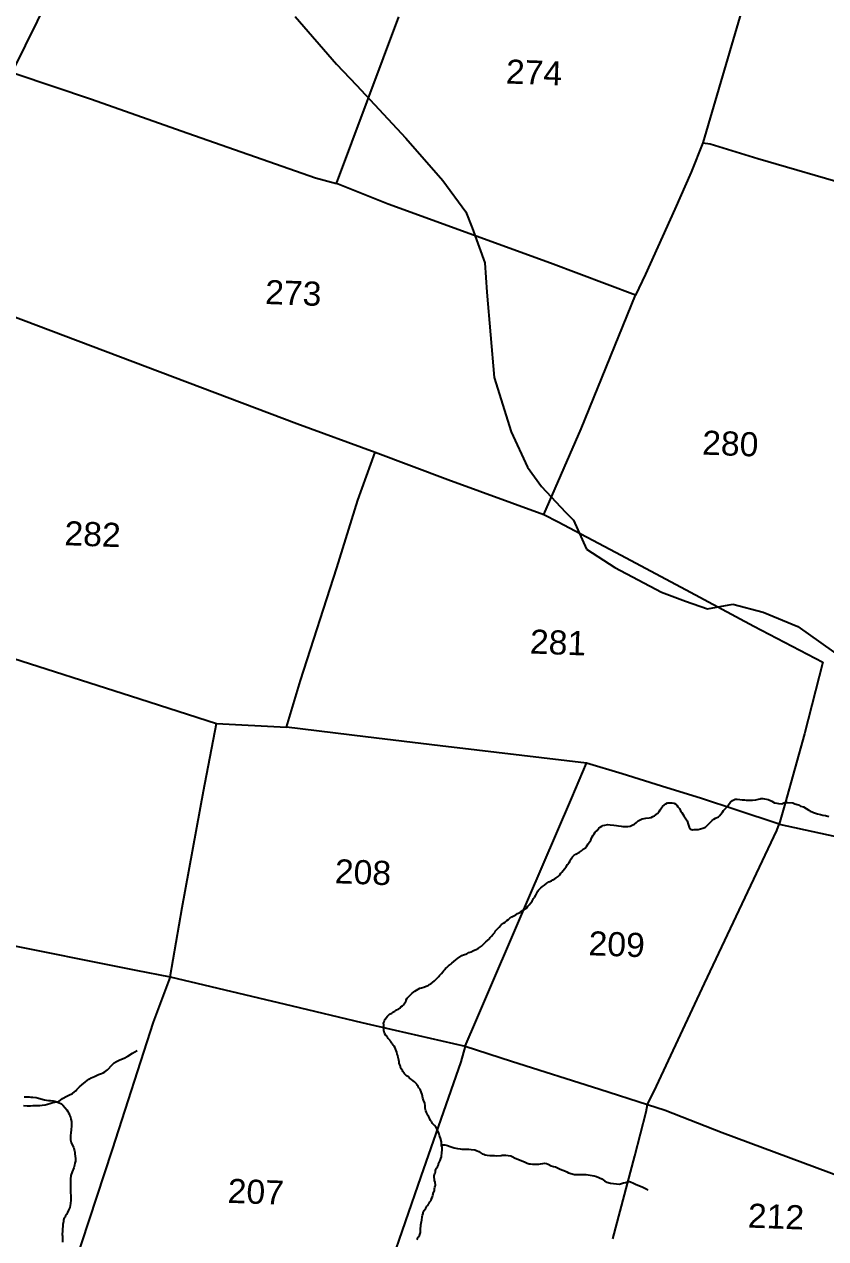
# Model space of a CAD drawing. Header units: inches. Extents: x 341797 to 347342, y 1572885 to 1580736.
# Drawn here: x 344606 to 345017, y 1578863 to 1579486 of the extents above; entities that cross this region are included whole.
import ezdxf

# ---------------------------------------------------------------- set-up
doc = ezdxf.new("R2010")
doc.units = ezdxf.units.IN
doc.header["$MEASUREMENT"] = 0
for name, color, linetype in [('CART TRACK', 51, 'Continuous'), ('PLAT NOS', 6, 'Continuous'), ('PLATS', 6, 'Continuous'), ('STREAMS', 131, 'Continuous')]:
    doc.layers.add(name, color=color, linetype=linetype)
doc.styles.get("Standard").update_dxf_attribs({"font": 'arial.ttf'})

msp = doc.modelspace()

# ---------------------------------------------------------------- linework, layer by layer
at = {"layer": 'CART TRACK'}
for p, q in [((344744.79, 1579489.69), (344765.97, 1579465.16)), ((344765.97, 1579465.16), (344776.27, 1579454.4)), ((344776.27, 1579454.4), (344801.47, 1579427.32)), ((344801.47, 1579427.32), (344820.54, 1579405.59)), ((344820.54, 1579405.59), (344832.22, 1579389.41)), ((344832.22, 1579389.41), (344835.57, 1579381.26)), ((344835.57, 1579381.26), (344842.08, 1579363.4)), ((344842.08, 1579363.4), (344843.01, 1579348.34)), ((344843.01, 1579348.34), (344846.73, 1579304.54)), ((344846.73, 1579304.54), (344855.45, 1579276.65)), ((344855.45, 1579276.65), (344863.96, 1579258.53)), ((344863.96, 1579258.53), (344871.14, 1579248.6)), ((344871.14, 1579248.6), (344883.41, 1579235.49)), ((344883.41, 1579235.49), (344887.44, 1579231.33)), ((344887.44, 1579231.33), (344894.11, 1579216.57)), ((344894.11, 1579216.57), (344908.62, 1579207.12)), ((344908.62, 1579207.12), (344932.61, 1579194.5)), ((344932.61, 1579194.5), (344944.87, 1579189.9)), ((344944.87, 1579189.9), (344956.19, 1579185.89)), ((344956.19, 1579185.89), (344969.24, 1579188.28)), ((344969.24, 1579188.28), (344984.64, 1579184.26)), ((344984.64, 1579184.26), (345002.52, 1579176.94)), ((345002.52, 1579176.94), (345026.12, 1579160.2))]:
    msp.add_line(p, q, dxfattribs=at)
at = {"layer": 'PLATS', "color": 0}
for p, q in [((344638.27, 1579539.48), (344600.03, 1579461.91)), ((344975.59, 1579499.49), (344953.78, 1579424.83)), ((344765.96, 1579404), (344797.94, 1579489.53)), ((344601.27, 1579460.33), (344640.3, 1579447.19)), ((344640.3, 1579447.19), (344686.26, 1579430.98)), ((344686.26, 1579430.98), (344755.26, 1579406.88)), ((344953.78, 1579424.83), (344947.81, 1579409.79)), ((344953.78, 1579424.83), (344957.48, 1579424.31)), ((344957.48, 1579424.31), (344981.97, 1579416.83)), ((344981.97, 1579416.83), (345075.98, 1579389.48)), ((344947.81, 1579409.79), (344939.34, 1579390.9)), ((344755.26, 1579406.88), (344765.96, 1579404)), ((344792.44, 1579393.42), (344765.96, 1579404)), ((344875.72, 1579363.12), (344792.44, 1579393.42)), ((344939.34, 1579390.9), (344924.46, 1579357.55)), ((344919.32, 1579346.72), (344875.72, 1579363.12)), ((344924.46, 1579357.55), (344919.32, 1579346.72)), ((344891.32, 1579278.18), (344919.32, 1579346.72)), ((344580.24, 1579343.45), (344745.55, 1579281)), ((344745.55, 1579281), (344785.71, 1579266.26)), ((344872.32, 1579234.32), (344891.32, 1579278.18)), ((344776.97, 1579241.69), (344785.71, 1579266.26)), ((344785.71, 1579266.26), (344823.09, 1579252.27)), ((344823.09, 1579252.27), (344872.32, 1579234.32)), ((344766.2, 1579206.87), (344776.97, 1579241.69)), ((344872.32, 1579234.32), (344879.63, 1579230.51)), ((344879.63, 1579230.51), (344909.05, 1579214.97)), ((344909.05, 1579214.97), (344945.19, 1579195.72)), ((344747.47, 1579149.14), (344766.2, 1579206.87)), ((344945.19, 1579195.72), (344980, 1579177.05)), ((344980, 1579177.05), (345015.33, 1579158.59)), ((344589.34, 1579163.95), (344665.19, 1579139.72)), ((345015.33, 1579158.59), (345005.94, 1579121.89)), ((344740.32, 1579125.21), (344747.47, 1579149.14)), ((344665.19, 1579139.72), (344704.38, 1579127.11)), ((344697.71, 1579092.41), (344704.38, 1579127.11)), ((344704.38, 1579127.11), (344740.32, 1579125.21)), ((344780.79, 1579120.37), (344740.32, 1579125.21)), ((345005.94, 1579121.89), (344996.04, 1579086.36)), ((344819.08, 1579115.73), (344780.79, 1579120.37)), ((344837.95, 1579113.46), (344819.08, 1579115.73)), ((344894.09, 1579106.72), (344837.95, 1579113.46)), ((344886.69, 1579089.08), (344894.09, 1579106.72)), ((344912.49, 1579101.38), (344894.09, 1579106.72)), ((344932.53, 1579095), (344912.49, 1579101.38)), ((344686.77, 1579032.84), (344697.71, 1579092.41)), ((344953.08, 1579088.59), (344932.53, 1579095)), ((344864.04, 1579036.52), (344886.69, 1579089.08)), ((344970.76, 1579082.88), (344953.08, 1579088.59)), ((344996.04, 1579086.36), (344993, 1579075.48)), ((344993, 1579075.48), (344970.76, 1579082.88)), ((344954.64, 1578993.76), (344991.79, 1579072.32)), ((344991.79, 1579072.32), (344993, 1579075.48)), ((344993, 1579075.48), (345040.22, 1579065.1)), ((344837.75, 1578975.17), (344864.04, 1579036.52)), ((344680.6, 1578997.28), (344686.77, 1579032.84)), ((344576.95, 1579017.99), (344663.1, 1579000.58)), ((344663.1, 1579000.58), (344680.6, 1578997.28)), ((344680.6, 1578997.28), (344672.02, 1578973.99)), ((344680.6, 1578997.28), (344743.27, 1578982.39)), ((344930.1, 1578941.17), (344954.64, 1578993.76)), ((344743.27, 1578982.39), (344778.93, 1578973.8)), ((344672.02, 1578973.99), (344650.9, 1578908.74)), ((344778.93, 1578973.8), (344796.07, 1578969.81)), ((344831.96, 1578961.76), (344837.75, 1578975.17)), ((344796.07, 1578969.81), (344831.96, 1578961.76)), ((344831.96, 1578961.76), (344829.63, 1578953.64)), ((344831.96, 1578961.76), (344855.72, 1578954.02)), ((344829.63, 1578953.64), (344809.13, 1578894.8)), ((344855.72, 1578954.02), (344900.93, 1578939.62)), ((344925.44, 1578931.84), (344930.1, 1578941.17)), ((344900.93, 1578939.62), (344925.44, 1578931.84)), ((344918.88, 1578905.43), (344924.65, 1578928.1)), ((344924.65, 1578928.1), (344925.44, 1578931.84)), ((344925.44, 1578931.84), (344934.4, 1578928.94)), ((344934.4, 1578928.94), (344963.75, 1578917.38)), ((344963.75, 1578917.38), (345025.81, 1578894.42)), ((344650.9, 1578908.74), (344625.38, 1578830.8)), ((344907.71, 1578862.83), (344918.88, 1578905.43)), ((344809.13, 1578894.8), (344787.89, 1578833.28))]:
    msp.add_line(p, q, dxfattribs=at)
at = {"layer": 'STREAMS'}
for p, q in [((344931.96, 1579082.86), (344932.6, 1579083.82)), ((344932.6, 1579083.82), (344933.18, 1579084.54)), ((344933.18, 1579084.54), (344934.07, 1579085.46)), ((344934.07, 1579085.46), (344934.81, 1579086.01)), ((344934.81, 1579086.01), (344935.74, 1579086.42)), ((344935.74, 1579086.42), (344937.08, 1579086.48)), ((344937.08, 1579086.48), (344938.13, 1579086.46)), ((344938.13, 1579086.46), (344939.07, 1579086.35)), ((344939.07, 1579086.35), (344939.94, 1579085.76)), ((344939.94, 1579085.76), (344940.51, 1579085.23)), ((344940.51, 1579085.23), (344940.99, 1579084.47)), ((344940.99, 1579084.47), (344941.78, 1579083.58)), ((344941.78, 1579083.58), (344942.37, 1579082.28)), ((344964.99, 1579083.18), (344966.63, 1579084.98)), ((344966.63, 1579084.98), (344967.35, 1579085.87)), ((344967.35, 1579085.87), (344968.02, 1579086.71)), ((344968.02, 1579086.71), (344969, 1579087.58)), ((344969, 1579087.58), (344970.32, 1579088.25)), ((344970.32, 1579088.25), (344971.4, 1579088.41)), ((344971.4, 1579088.41), (344972.71, 1579088.18)), ((344972.71, 1579088.18), (344974.02, 1579087.98)), ((344974.02, 1579087.98), (344975.13, 1579087.92)), ((344975.13, 1579087.92), (344976, 1579087.85)), ((344976, 1579087.85), (344977.38, 1579087.82)), ((344977.38, 1579087.82), (344979.25, 1579087.87)), ((344979.25, 1579087.87), (344980.94, 1579088.01)), ((344980.94, 1579088.01), (344982.26, 1579088.35)), ((344982.26, 1579088.35), (344983.11, 1579088.42)), ((344983.11, 1579088.42), (344983.44, 1579088.63)), ((344983.44, 1579088.63), (344984.48, 1579088.66)), ((344984.48, 1579088.66), (344985.45, 1579088.58)), ((344985.45, 1579088.58), (344987.21, 1579088.14)), ((344987.21, 1579088.14), (344989.12, 1579087.28)), ((344989.12, 1579087.28), (344990.61, 1579086.53)), ((344990.61, 1579086.53), (344991.66, 1579086.21)), ((344991.66, 1579086.21), (344992.59, 1579086.11)), ((344992.59, 1579086.11), (344994.36, 1579086.02)), ((344994.36, 1579086.02), (344995.23, 1579086.38)), ((344995.23, 1579086.38), (344996.49, 1579086.55)), ((344996.49, 1579086.55), (344997.34, 1579086.7)), ((344997.34, 1579086.7), (344999.93, 1579086.44)), ((344999.93, 1579086.44), (345000.98, 1579086.02)), ((345000.98, 1579086.02), (345002.84, 1579085.48)), ((345002.84, 1579085.48), (345003.89, 1579084.66)), ((345003.89, 1579084.66), (345005.32, 1579084.38)), ((345005.32, 1579084.38), (345008.07, 1579082.77)), ((344919.77, 1579076.3), (344920.68, 1579077.15)), ((344920.68, 1579077.15), (344921.72, 1579077.67)), ((344921.72, 1579077.67), (344922.62, 1579078.18)), ((344922.62, 1579078.18), (344923.66, 1579078.47)), ((344923.66, 1579078.47), (344924.62, 1579078.59)), ((344924.62, 1579078.59), (344926.22, 1579078.7)), ((344926.22, 1579078.7), (344927.32, 1579078.98)), ((344927.32, 1579078.98), (344928.19, 1579079.4)), ((344928.19, 1579079.4), (344929.06, 1579079.81)), ((344929.06, 1579079.81), (344930.54, 1579080.92)), ((344930.54, 1579080.92), (344931.34, 1579081.95)), ((344931.34, 1579081.95), (344931.96, 1579082.86)), ((344942.37, 1579082.28), (344943.03, 1579081.5)), ((344943.03, 1579081.5), (344943.97, 1579079.87)), ((344943.97, 1579079.87), (344944.39, 1579079.33)), ((344944.39, 1579079.33), (344944.77, 1579078.75)), ((344944.77, 1579078.75), (344945.06, 1579078.29)), ((344945.06, 1579078.29), (344945.72, 1579077.16)), ((344945.72, 1579077.16), (344946.23, 1579075.44)), ((344957.27, 1579076.06), (344958.53, 1579077.43)), ((344958.53, 1579077.43), (344959.37, 1579078.04)), ((344959.37, 1579078.04), (344960.2, 1579078.52)), ((344960.2, 1579078.52), (344961.77, 1579079.33)), ((344961.77, 1579079.33), (344962.42, 1579079.99)), ((344962.42, 1579079.99), (344962.88, 1579080.42)), ((344962.88, 1579080.42), (344963.82, 1579081.61)), ((344963.82, 1579081.61), (344964.46, 1579082.45)), ((344964.46, 1579082.45), (344964.99, 1579083.18)), ((345008.07, 1579082.77), (345008.87, 1579082.22)), ((345008.87, 1579082.22), (345009.91, 1579081.77)), ((345009.91, 1579081.77), (345010.44, 1579081.5)), ((345010.44, 1579081.5), (345012.61, 1579080.74)), ((345012.61, 1579080.74), (345014.05, 1579080.39)), ((345014.05, 1579080.39), (345015.24, 1579080.17)), ((345015.24, 1579080.17), (345016.68, 1579079.93)), ((345016.68, 1579079.93), (345018.44, 1579079.46)), ((344898.01, 1579070.54), (344898.58, 1579071.34)), ((344898.58, 1579071.34), (344899.55, 1579072.27)), ((344899.55, 1579072.27), (344900.51, 1579073.38)), ((344900.51, 1579073.38), (344901.14, 1579073.9)), ((344901.14, 1579073.9), (344902.04, 1579074.53)), ((344902.04, 1579074.53), (344902.49, 1579074.77)), ((344902.49, 1579074.77), (344903.47, 1579075.07)), ((344903.47, 1579075.07), (344905.13, 1579075.26)), ((344905.13, 1579075.26), (344906.25, 1579075.25)), ((344906.25, 1579075.25), (344908.07, 1579075.03)), ((344908.07, 1579075.03), (344909.49, 1579074.87)), ((344909.49, 1579074.87), (344910.49, 1579074.65)), ((344910.49, 1579074.65), (344911.87, 1579074.45)), ((344911.87, 1579074.45), (344912.75, 1579074.32)), ((344912.75, 1579074.32), (344913.63, 1579074.35)), ((344913.63, 1579074.35), (344915.28, 1579074.33)), ((344915.28, 1579074.33), (344916.45, 1579074.5)), ((344916.45, 1579074.5), (344917.94, 1579075.13)), ((344917.94, 1579075.13), (344918.7, 1579075.55)), ((344918.7, 1579075.55), (344919.77, 1579076.3)), ((344946.23, 1579075.44), (344946.78, 1579073.98)), ((344946.78, 1579073.98), (344947.41, 1579072.95)), ((344947.41, 1579072.95), (344947.67, 1579072.82)), ((344947.67, 1579072.82), (344948.09, 1579072.76)), ((344948.09, 1579072.76), (344948.71, 1579072.69)), ((344948.71, 1579072.69), (344949.36, 1579072.83)), ((344949.36, 1579072.83), (344951.34, 1579072.75)), ((344951.34, 1579072.75), (344952.61, 1579073.12)), ((344952.61, 1579073.12), (344953.81, 1579073.45)), ((344953.81, 1579073.45), (344955.16, 1579074.02)), ((344955.16, 1579074.02), (344956.31, 1579075.24)), ((344956.31, 1579075.24), (344957.27, 1579076.06)), ((344894.12, 1579064.1), (344894.97, 1579065.41)), ((344894.97, 1579065.41), (344895.54, 1579066.15)), ((344895.54, 1579066.15), (344896.36, 1579067.26)), ((344896.36, 1579067.26), (344896.6, 1579067.77)), ((344896.6, 1579067.77), (344897.05, 1579069.06)), ((344897.05, 1579069.06), (344897.53, 1579069.94)), ((344897.53, 1579069.94), (344898.01, 1579070.54)), ((344886.21, 1579057.8), (344887.01, 1579058.7)), ((344887.01, 1579058.7), (344887.72, 1579059.46)), ((344887.72, 1579059.46), (344888.72, 1579060.11)), ((344888.72, 1579060.11), (344890.53, 1579061.17)), ((344890.53, 1579061.17), (344891.52, 1579061.9)), ((344891.52, 1579061.9), (344892.47, 1579062.66)), ((344892.47, 1579062.66), (344893.57, 1579063.36)), ((344893.57, 1579063.36), (344894.12, 1579064.1)), ((344881.41, 1579050.93), (344882.81, 1579052.59)), ((344882.81, 1579052.59), (344883.63, 1579053.64)), ((344883.63, 1579053.64), (344884.41, 1579054.77)), ((344884.41, 1579054.77), (344885.19, 1579055.85)), ((344885.19, 1579055.85), (344885.73, 1579056.79)), ((344885.73, 1579056.79), (344886.21, 1579057.8)), ((344874.8, 1579045.89), (344876.11, 1579046.46)), ((344876.11, 1579046.46), (344876.8, 1579046.95)), ((344876.8, 1579046.95), (344877.92, 1579047.54)), ((344877.92, 1579047.54), (344878.66, 1579048)), ((344878.66, 1579048), (344879.68, 1579048.75)), ((344879.68, 1579048.75), (344880.44, 1579049.59)), ((344880.44, 1579049.59), (344881.01, 1579050.4)), ((344881.01, 1579050.4), (344881.41, 1579050.93)), ((344868.19, 1579039.14), (344868.52, 1579039.87)), ((344868.52, 1579039.87), (344869.21, 1579041.13)), ((344869.21, 1579041.13), (344869.6, 1579041.75)), ((344869.6, 1579041.75), (344870.76, 1579042.81)), ((344870.76, 1579042.81), (344871.63, 1579043.58)), ((344871.63, 1579043.58), (344872.53, 1579044.29)), ((344872.53, 1579044.29), (344873.79, 1579045.19)), ((344873.79, 1579045.19), (344874.8, 1579045.89)), ((344864.13, 1579033.39), (344864.73, 1579034.1)), ((344864.73, 1579034.1), (344865.67, 1579035.22)), ((344865.67, 1579035.22), (344866.23, 1579036.01)), ((344866.23, 1579036.01), (344867.02, 1579037.37)), ((344867.02, 1579037.37), (344867.4, 1579037.97)), ((344867.4, 1579037.97), (344868.19, 1579039.14)), ((344854.09, 1579026.62), (344854.87, 1579027.32)), ((344854.87, 1579027.32), (344855.9, 1579027.94)), ((344855.9, 1579027.94), (344857.85, 1579029.11)), ((344857.85, 1579029.11), (344858.84, 1579029.63)), ((344858.84, 1579029.63), (344860.14, 1579030.29)), ((344860.14, 1579030.29), (344860.33, 1579030.52)), ((344860.33, 1579030.52), (344862.64, 1579032.06)), ((344862.64, 1579032.06), (344863.59, 1579032.7)), ((344863.59, 1579032.7), (344864.13, 1579033.39)), ((344847.38, 1579020.65), (344848.12, 1579021.54)), ((344848.12, 1579021.54), (344849.29, 1579022.63)), ((344849.29, 1579022.63), (344850.15, 1579023.71)), ((344850.15, 1579023.71), (344850.47, 1579024.13)), ((344850.47, 1579024.13), (344851.54, 1579024.77)), ((344851.54, 1579024.77), (344852.38, 1579025.24)), ((344852.38, 1579025.24), (344853.25, 1579026.05)), ((344853.25, 1579026.05), (344854.09, 1579026.62)), ((344840.91, 1579013.62), (344842.54, 1579015.11)), ((344842.54, 1579015.11), (344843.38, 1579015.91)), ((344843.38, 1579015.91), (344844.32, 1579016.76)), ((344844.32, 1579016.76), (344844.81, 1579017.34)), ((344844.81, 1579017.34), (344845.49, 1579018.17)), ((344845.49, 1579018.17), (344846.26, 1579019.1)), ((344846.26, 1579019.1), (344847.07, 1579019.93)), ((344847.07, 1579019.93), (344847.38, 1579020.65)), ((344831.07, 1579008.58), (344832.77, 1579009.05)), ((344832.77, 1579009.05), (344833.89, 1579009.73)), ((344833.89, 1579009.73), (344834.97, 1579010.12)), ((344834.97, 1579010.12), (344836.26, 1579010.77)), ((344836.26, 1579010.77), (344837.57, 1579011.3)), ((344837.57, 1579011.3), (344838.72, 1579011.92)), ((344838.72, 1579011.92), (344839.35, 1579012.33)), ((344839.35, 1579012.33), (344840.26, 1579012.98)), ((344840.26, 1579012.98), (344840.91, 1579013.62)), ((344822.54, 1579002.09), (344823.41, 1579002.81)), ((344823.41, 1579002.81), (344824.05, 1579003.32)), ((344824.05, 1579003.32), (344824.56, 1579003.77)), ((344824.56, 1579003.77), (344825.07, 1579004.18)), ((344825.07, 1579004.18), (344826.05, 1579005.1)), ((344826.05, 1579005.1), (344827.1, 1579005.95)), ((344827.1, 1579005.95), (344828, 1579006.64)), ((344828, 1579006.64), (344830.21, 1579008.1)), ((344830.21, 1579008.1), (344831.07, 1579008.58)), ((344816.8, 1578995.68), (344817.68, 1578996.72)), ((344817.68, 1578996.72), (344818.48, 1578997.49)), ((344818.48, 1578997.49), (344818.84, 1578998)), ((344818.84, 1578998), (344819.87, 1578998.95)), ((344819.87, 1578998.95), (344820.5, 1578999.8)), ((344820.5, 1578999.8), (344820.94, 1579000.42)), ((344820.94, 1579000.42), (344821.5, 1579001.03)), ((344821.5, 1579001.03), (344821.89, 1579001.48)), ((344821.89, 1579001.48), (344822.54, 1579002.09)), ((344805.42, 1578989.36), (344806.2, 1578989.96)), ((344806.2, 1578989.96), (344806.93, 1578990.35)), ((344806.93, 1578990.35), (344808.75, 1578991.34)), ((344808.75, 1578991.34), (344809.59, 1578991.61)), ((344809.59, 1578991.61), (344810.78, 1578992.02)), ((344810.78, 1578992.02), (344811.98, 1578992.46)), ((344811.98, 1578992.46), (344812.92, 1578992.87)), ((344812.92, 1578992.87), (344813.55, 1578993.23)), ((344813.55, 1578993.23), (344814.4, 1578993.68)), ((344814.4, 1578993.68), (344815.12, 1578994.25)), ((344815.12, 1578994.25), (344816.25, 1578995.17)), ((344816.25, 1578995.17), (344816.8, 1578995.68)), ((344800.28, 1578982.94), (344801.05, 1578983.96)), ((344801.05, 1578983.96), (344801.6, 1578984.85)), ((344801.6, 1578984.85), (344801.73, 1578985.52)), ((344801.73, 1578985.52), (344802.24, 1578986.23)), ((344802.24, 1578986.23), (344802.95, 1578986.93)), ((344802.95, 1578986.93), (344804.52, 1578988.61)), ((344804.52, 1578988.61), (344805.42, 1578989.36)), ((344792.12, 1578977.12), (344793.11, 1578978.01)), ((344793.11, 1578978.01), (344794.26, 1578978.54)), ((344794.26, 1578978.54), (344794.89, 1578979.15)), ((344794.89, 1578979.15), (344795.78, 1578979.64)), ((344795.78, 1578979.64), (344796.38, 1578980.06)), ((344796.38, 1578980.06), (344797.86, 1578980.88)), ((344797.86, 1578980.88), (344798.37, 1578981.25)), ((344798.37, 1578981.25), (344798.96, 1578981.78)), ((344798.96, 1578981.78), (344799.86, 1578982.44)), ((344799.86, 1578982.44), (344800.28, 1578982.94)), ((344790.12, 1578973.42), (344790.35, 1578974.19)), ((344790.15, 1578972.69), (344790.12, 1578973.42)), ((344790.14, 1578971.72), (344790.15, 1578972.69)), ((344790.25, 1578970.4), (344790.14, 1578971.72)), ((344790.35, 1578974.19), (344790.5, 1578974.88)), ((344790.5, 1578974.88), (344790.94, 1578975.52)), ((344790.94, 1578975.52), (344792.12, 1578977.12)), ((344790.27, 1578969.6), (344790.25, 1578970.4)), ((344790.31, 1578969.16), (344790.27, 1578969.6)), ((344790.5, 1578968.28), (344790.31, 1578969.16)), ((344790.78, 1578967.93), (344790.5, 1578968.28)), ((344791.3, 1578967.09), (344790.78, 1578967.93)), ((344791.58, 1578966.86), (344791.3, 1578967.09)), ((344791.89, 1578966.56), (344791.58, 1578966.86)), ((344792.14, 1578966.23), (344791.89, 1578966.56)), ((344792.31, 1578965.89), (344792.14, 1578966.23)), ((344792.46, 1578965.64), (344792.31, 1578965.89)), ((344792.61, 1578965.5), (344792.46, 1578965.64)), ((344793.12, 1578964.98), (344792.61, 1578965.5)), ((344661.34, 1578958.13), (344663.69, 1578959.39)), ((344793.4, 1578964.63), (344793.12, 1578964.98)), ((344793.62, 1578964.31), (344793.4, 1578964.63)), ((344793.95, 1578963.94), (344793.62, 1578964.31)), ((344794.23, 1578963.45), (344793.95, 1578963.94)), ((344794.61, 1578962.95), (344794.23, 1578963.45)), ((344794.86, 1578962.62), (344794.61, 1578962.95)), ((344794.98, 1578962.26), (344794.86, 1578962.62)), ((344795.46, 1578961.63), (344794.98, 1578962.26)), ((344796.07, 1578960.77), (344795.46, 1578961.63)), ((344796.23, 1578960.39), (344796.07, 1578960.77)), ((344796.37, 1578959.84), (344796.23, 1578960.39)), ((344796.55, 1578959.38), (344796.37, 1578959.84)), ((344796.82, 1578958.53), (344796.55, 1578959.38)), ((344650.9, 1578952.13), (344651.92, 1578953.11)), ((344651.92, 1578953.11), (344653.13, 1578953.82)), ((344653.13, 1578953.82), (344654.81, 1578954.66)), ((344654.81, 1578954.66), (344657.1, 1578955.56)), ((344657.1, 1578955.56), (344659.02, 1578956.53)), ((344659.02, 1578956.53), (344661.34, 1578958.13)), ((344796.99, 1578957.66), (344796.82, 1578958.53)), ((344797.37, 1578956.92), (344796.99, 1578957.66)), ((344797.62, 1578955.84), (344797.37, 1578956.92)), ((344797.93, 1578954.47), (344797.62, 1578955.84)), ((344798.11, 1578953.71), (344797.93, 1578954.47)), ((344798.17, 1578952.92), (344798.11, 1578953.71)), ((344798.39, 1578952.14), (344798.17, 1578952.92)), ((344641.91, 1578946.13), (344643.86, 1578947.14)), ((344643.86, 1578947.14), (344645.54, 1578947.69)), ((344645.54, 1578947.69), (344646.31, 1578947.99)), ((344646.31, 1578947.99), (344647.26, 1578948.61)), ((344647.26, 1578948.61), (344648.57, 1578949.63)), ((344648.57, 1578949.63), (344650.9, 1578952.13)), ((344798.76, 1578951.5), (344798.39, 1578952.14)), ((344798.85, 1578950.98), (344798.76, 1578951.5)), ((344798.99, 1578950.52), (344798.85, 1578950.98)), ((344799.34, 1578949.82), (344798.99, 1578950.52)), ((344799.87, 1578949.13), (344799.34, 1578949.82)), ((344800.04, 1578948.71), (344799.87, 1578949.13)), ((344800.45, 1578948.04), (344800.04, 1578948.71)), ((344800.85, 1578947.57), (344800.45, 1578948.04)), ((344801.34, 1578946.97), (344800.85, 1578947.57)), ((344801.93, 1578946.5), (344801.34, 1578946.97)), ((344802.86, 1578945.91), (344801.93, 1578946.5)), ((344632.83, 1578939.49), (344634.16, 1578940.81)), ((344634.16, 1578940.81), (344635.34, 1578941.93)), ((344635.34, 1578941.93), (344637.19, 1578943.48)), ((344637.19, 1578943.48), (344638.92, 1578944.8)), ((344638.92, 1578944.8), (344640.11, 1578945.49)), ((344640.11, 1578945.49), (344641.91, 1578946.13)), ((344803.44, 1578945.29), (344802.86, 1578945.91)), ((344804.49, 1578944.51), (344803.44, 1578945.29)), ((344805.2, 1578943.86), (344804.49, 1578944.51)), ((344805.95, 1578943.32), (344805.2, 1578943.86)), ((344806.69, 1578942.67), (344805.95, 1578943.32)), ((344807.06, 1578942.16), (344806.69, 1578942.67)), ((344807.48, 1578941.56), (344807.06, 1578942.16)), ((344807.81, 1578941.07), (344807.48, 1578941.56)), ((344808.24, 1578940.3), (344807.81, 1578941.07)), ((344808.8, 1578939.68), (344808.24, 1578940.3)), ((344605.76, 1578935.74), (344607.06, 1578935.77)), ((344607.06, 1578935.77), (344608.32, 1578935.75)), ((344608.32, 1578935.75), (344609.31, 1578935.57)), ((344609.31, 1578935.57), (344610.2, 1578935.52)), ((344610.2, 1578935.52), (344612.01, 1578935.38)), ((344612.01, 1578935.38), (344613.21, 1578935.1)), ((344613.21, 1578935.1), (344616.28, 1578934.24)), ((344616.28, 1578934.24), (344618.35, 1578933.88)), ((344623.53, 1578933.39), (344625.5, 1578934.82)), ((344625.5, 1578934.82), (344627.61, 1578936.01)), ((344627.61, 1578936.01), (344628.74, 1578936.49)), ((344628.74, 1578936.49), (344630.65, 1578937.47)), ((344630.65, 1578937.47), (344631.68, 1578938.23)), ((344631.68, 1578938.23), (344632.31, 1578938.82)), ((344632.31, 1578938.82), (344632.83, 1578939.49)), ((344809.58, 1578937.79), (344808.8, 1578939.68)), ((344809.85, 1578936.96), (344809.58, 1578937.79)), ((344810.26, 1578935), (344809.85, 1578936.96)), ((344810.61, 1578933.92), (344810.26, 1578935)), ((344811.18, 1578932.39), (344810.61, 1578933.92)), ((344605.49, 1578931.33), (344607.43, 1578931.12)), ((344607.43, 1578931.12), (344609.13, 1578931.07)), ((344609.13, 1578931.07), (344610.33, 1578931.19)), ((344610.33, 1578931.19), (344611.68, 1578931.25)), ((344611.68, 1578931.25), (344613.9, 1578931.24)), ((344613.9, 1578931.24), (344615.05, 1578931.52)), ((344615.05, 1578931.52), (344616.59, 1578931.69)), ((344616.59, 1578931.69), (344619.05, 1578932.33)), ((344618.35, 1578933.88), (344619.3, 1578933.75)), ((344619.05, 1578932.33), (344620.53, 1578932.88)), ((344619.3, 1578933.75), (344620.67, 1578933.58)), ((344620.53, 1578932.88), (344623.53, 1578933.39)), ((344620.67, 1578933.58), (344621.57, 1578933.48)), ((344621.57, 1578933.48), (344623.42, 1578932.87)), ((344623.42, 1578932.87), (344624.91, 1578932.06)), ((344624.91, 1578932.06), (344625.63, 1578931.38)), ((344625.63, 1578931.38), (344626.78, 1578930.09)), ((344626.78, 1578930.09), (344627.69, 1578928.97)), ((344627.69, 1578928.97), (344628.26, 1578928.12)), ((344628.26, 1578928.12), (344628.39, 1578927.85)), ((344628.39, 1578927.85), (344628.63, 1578927.47)), ((344811.41, 1578931.06), (344811.18, 1578932.39)), ((344811.48, 1578929.89), (344811.41, 1578931.06)), ((344811.82, 1578928.57), (344811.48, 1578929.89)), ((344812.15, 1578927.68), (344811.82, 1578928.57)), ((344812.61, 1578926.73), (344812.15, 1578927.68)), ((344628.63, 1578927.47), (344629.03, 1578926.65)), ((344629.03, 1578926.65), (344629.27, 1578926.05)), ((344629.27, 1578926.05), (344629.56, 1578925.24)), ((344629.56, 1578925.24), (344629.79, 1578924.21)), ((344629.79, 1578924.21), (344630.04, 1578923.12)), ((344630.04, 1578923.12), (344630.08, 1578922.51)), ((344630.08, 1578922.51), (344630.04, 1578920.71)), ((344813.04, 1578926), (344812.61, 1578926.73)), ((344813.29, 1578925.51), (344813.04, 1578926)), ((344813.65, 1578924.77), (344813.29, 1578925.51)), ((344814.19, 1578923.63), (344813.65, 1578924.77)), ((344814.71, 1578922.98), (344814.19, 1578923.63)), ((344815.26, 1578921.96), (344814.71, 1578922.98)), ((344816.28, 1578921.01), (344815.26, 1578921.96)), ((344629.64, 1578915.99), (344629.58, 1578913.65)), ((344629.78, 1578917.07), (344629.64, 1578915.99)), ((344629.83, 1578918.9), (344629.78, 1578917.07)), ((344630.04, 1578920.71), (344629.83, 1578918.9)), ((344817.14, 1578919.93), (344816.28, 1578921.01)), ((344818.21, 1578917.58), (344817.14, 1578919.93)), ((344818.54, 1578916.61), (344818.21, 1578917.58)), ((344818.83, 1578915.83), (344818.54, 1578916.61)), ((344818.96, 1578915.37), (344818.83, 1578915.83)), ((344819.22, 1578914.57), (344818.96, 1578915.37)), ((344629.58, 1578913.65), (344629.93, 1578912.34)), ((344629.93, 1578912.34), (344630.13, 1578911.79)), ((344630.13, 1578911.79), (344631.1, 1578909.82)), ((344631.1, 1578909.82), (344631.36, 1578909.27)), ((344631.36, 1578909.27), (344631.69, 1578908.06)), ((344819.77, 1578912.69), (344819.22, 1578914.57)), ((344819.74, 1578911.87), (344819.77, 1578912.69)), ((344819.86, 1578910.77), (344819.74, 1578911.87)), ((344819.86, 1578910.77), (344820.43, 1578911.02)), ((344820.08, 1578909.84), (344819.86, 1578910.77)), ((344820.13, 1578908.27), (344820.08, 1578909.84)), ((344820.43, 1578911.02), (344821.51, 1578911.05)), ((344821.51, 1578911.05), (344822.13, 1578911)), ((344822.13, 1578911), (344822.87, 1578910.74)), ((344822.87, 1578910.74), (344824.31, 1578910.23)), ((344824.31, 1578910.23), (344825.34, 1578909.83)), ((344825.34, 1578909.83), (344826.25, 1578909.57)), ((344826.25, 1578909.57), (344828.02, 1578909.27)), ((344828.02, 1578909.27), (344829.28, 1578909.08)), ((344829.28, 1578909.08), (344830.15, 1578908.92)), ((344631.69, 1578908.06), (344631.79, 1578907.36)), ((344631.79, 1578907.36), (344631.88, 1578906.42)), ((344632.07, 1578902.75), (344631.84, 1578901.78)), ((344631.88, 1578906.42), (344632.09, 1578904.12)), ((344632.09, 1578904.12), (344632.07, 1578902.75)), ((344818.32, 1578901.35), (344819.14, 1578903.04)), ((344819.14, 1578903.04), (344819.48, 1578904.08)), ((344819.48, 1578904.08), (344819.73, 1578904.94)), ((344819.73, 1578904.94), (344819.83, 1578905.69)), ((344819.83, 1578905.69), (344820, 1578906.61)), ((344820, 1578906.61), (344820.01, 1578907.52)), ((344820.01, 1578907.52), (344820.13, 1578908.27)), ((344830.15, 1578908.92), (344831.77, 1578908.83)), ((344831.77, 1578908.83), (344833.73, 1578908.8)), ((344833.73, 1578908.8), (344835.04, 1578908.76)), ((344835.04, 1578908.76), (344836.9, 1578908.46)), ((344836.9, 1578908.46), (344838.08, 1578908.06)), ((344838.08, 1578908.06), (344838.86, 1578907.62)), ((344838.86, 1578907.62), (344839.62, 1578907.2)), ((344839.62, 1578907.2), (344840.67, 1578906.55)), ((344840.67, 1578906.55), (344841.48, 1578906.25)), ((344841.48, 1578906.25), (344842.24, 1578905.94)), ((344842.24, 1578905.94), (344843.28, 1578905.76)), ((344843.28, 1578905.76), (344844.49, 1578905.7)), ((344844.49, 1578905.7), (344846.93, 1578905.59)), ((344846.93, 1578905.59), (344848.18, 1578905.53)), ((344848.18, 1578905.53), (344850.36, 1578905.71)), ((344850.36, 1578905.71), (344850.94, 1578905.76)), ((344850.94, 1578905.76), (344852.75, 1578905.77)), ((344852.75, 1578905.77), (344853.98, 1578905.71)), ((344853.98, 1578905.71), (344855.28, 1578905.39)), ((344855.28, 1578905.39), (344856.07, 1578905.09)), ((344856.07, 1578905.09), (344857.5, 1578904.34)), ((344857.5, 1578904.34), (344859.85, 1578903.43)), ((344859.85, 1578903.43), (344860.95, 1578902.81)), ((344860.95, 1578902.81), (344862.43, 1578902.35)), ((344630.48, 1578897.31), (344629.7, 1578895.31)), ((344631.2, 1578899.38), (344630.48, 1578897.31)), ((344631.66, 1578900.74), (344631.2, 1578899.38)), ((344631.84, 1578901.78), (344631.66, 1578900.74)), ((344816.18, 1578895.77), (344816.45, 1578896.58)), ((344816.45, 1578896.58), (344816.63, 1578897.09)), ((344816.63, 1578897.09), (344816.67, 1578897.49)), ((344816.67, 1578897.49), (344816.71, 1578897.66)), ((344816.71, 1578897.66), (344816.77, 1578897.94)), ((344816.77, 1578897.94), (344816.88, 1578898.42)), ((344816.88, 1578898.42), (344817.06, 1578898.82)), ((344817.06, 1578898.82), (344817.19, 1578899.06)), ((344817.19, 1578899.06), (344817.66, 1578899.76)), ((344817.66, 1578899.76), (344818.21, 1578900.85)), ((344818.21, 1578900.85), (344818.32, 1578901.35)), ((344862.43, 1578902.35), (344863.76, 1578901.77)), ((344863.76, 1578901.77), (344864.8, 1578901.38)), ((344864.8, 1578901.38), (344865.5, 1578901.32)), ((344865.5, 1578901.32), (344866.44, 1578901.2)), ((344866.44, 1578901.2), (344867.61, 1578901.12)), ((344867.61, 1578901.12), (344868.74, 1578901.12)), ((344868.74, 1578901.12), (344869.67, 1578901.15)), ((344869.67, 1578901.15), (344870.63, 1578901.3)), ((344870.63, 1578901.3), (344871.79, 1578901.58)), ((344871.79, 1578901.58), (344872.63, 1578901.74)), ((344872.63, 1578901.74), (344873.68, 1578901.58)), ((344873.68, 1578901.58), (344874.52, 1578901.2)), ((344874.52, 1578901.2), (344876.07, 1578900.41)), ((344876.07, 1578900.41), (344877.22, 1578900.05)), ((344877.22, 1578900.05), (344878.31, 1578899.77)), ((344878.31, 1578899.77), (344880.65, 1578898.68)), ((344880.65, 1578898.68), (344883.38, 1578897.65)), ((344883.38, 1578897.65), (344883.99, 1578897.19)), ((344883.99, 1578897.19), (344884.92, 1578896.68)), ((344884.92, 1578896.68), (344888, 1578895.92)), ((344629.5, 1578893.49), (344629.49, 1578892.85)), ((344629.49, 1578892.85), (344629.52, 1578891.78)), ((344629.5, 1578890.42), (344629.49, 1578888.18)), ((344629.51, 1578894.05), (344629.5, 1578893.49)), ((344629.52, 1578891.78), (344629.5, 1578890.42)), ((344629.66, 1578894.77), (344629.51, 1578894.05)), ((344629.7, 1578895.31), (344629.66, 1578894.77)), ((344816.07, 1578895.18), (344816.1, 1578895.55)), ((344816.08, 1578894.24), (344816.07, 1578895.18)), ((344816.16, 1578893.46), (344816.08, 1578894.24)), ((344816.1, 1578895.55), (344816.18, 1578895.77)), ((344816.27, 1578892.75), (344816.16, 1578893.46)), ((344816.53, 1578891.95), (344816.27, 1578892.75)), ((344816.59, 1578891.47), (344816.53, 1578891.95)), ((344816.76, 1578890.8), (344816.59, 1578891.47)), ((344816.63, 1578890.16), (344816.76, 1578890.8)), ((344888, 1578895.92), (344889.44, 1578895.87)), ((344889.44, 1578895.87), (344892.5, 1578895.82)), ((344892.5, 1578895.82), (344894.04, 1578895.8)), ((344894.04, 1578895.8), (344896.05, 1578895.52)), ((344896.05, 1578895.52), (344898.01, 1578895.19)), ((344898.01, 1578895.19), (344899.21, 1578894.84)), ((344899.21, 1578894.84), (344901.93, 1578893.61)), ((344901.93, 1578893.61), (344903.41, 1578892.65)), ((344903.41, 1578892.65), (344904.48, 1578892.03)), ((344904.48, 1578892.03), (344906.45, 1578891.36)), ((344906.45, 1578891.36), (344909.59, 1578891.1)), ((344909.59, 1578891.1), (344911.11, 1578890.96)), ((344911.11, 1578890.96), (344912.08, 1578891.27)), ((344912.08, 1578891.27), (344913.13, 1578891.68)), ((344913.13, 1578891.68), (344914.16, 1578891.8)), ((344914.16, 1578891.8), (344914.67, 1578891.99)), ((344914.67, 1578891.99), (344915.16, 1578892.19)), ((344915.16, 1578892.19), (344915.51, 1578892.27)), ((344915.51, 1578892.27), (344916.04, 1578892.25)), ((344916.04, 1578892.25), (344916.62, 1578892.17)), ((344916.62, 1578892.17), (344917.05, 1578892.03)), ((344917.05, 1578892.03), (344917.9, 1578891.6)), ((344917.9, 1578891.6), (344918.53, 1578891.26)), ((344918.53, 1578891.26), (344919.3, 1578890.98)), ((344919.3, 1578890.98), (344921.29, 1578890.14)), ((344629.49, 1578888.18), (344629.52, 1578886.47)), ((344629.52, 1578886.47), (344629.66, 1578885.18)), ((344629.66, 1578885.18), (344629.67, 1578882.73)), ((344814.74, 1578883.58), (344815.1, 1578884.49)), ((344815.1, 1578884.49), (344815.4, 1578885.21)), ((344815.4, 1578885.21), (344815.55, 1578885.8)), ((344815.55, 1578885.8), (344815.6, 1578886.06)), ((344815.6, 1578886.06), (344816.12, 1578887.68)), ((344816.12, 1578887.68), (344816.19, 1578888.47)), ((344816.19, 1578888.47), (344816.38, 1578889.31)), ((344816.38, 1578889.31), (344816.54, 1578889.95)), ((344816.54, 1578889.95), (344816.63, 1578890.16)), ((344921.29, 1578890.14), (344922.76, 1578889.6)), ((344922.76, 1578889.6), (344925.01, 1578888.34)), ((344925.01, 1578888.34), (344925.66, 1578887.79)), ((344629.26, 1578879.04), (344628.58, 1578877.62)), ((344629.42, 1578880.02), (344629.26, 1578879.04)), ((344629.58, 1578881.09), (344629.42, 1578880.02)), ((344629.67, 1578882.73), (344629.58, 1578881.09)), ((344810.92, 1578877.36), (344811.83, 1578878.64)), ((344811.83, 1578878.64), (344812.29, 1578879.6)), ((344812.29, 1578879.6), (344812.64, 1578880.05)), ((344812.64, 1578880.05), (344812.98, 1578880.51)), ((344812.98, 1578880.51), (344813.35, 1578880.9)), ((344813.35, 1578880.9), (344813.41, 1578881.17)), ((344813.41, 1578881.17), (344813.87, 1578881.85)), ((344813.87, 1578881.85), (344814.26, 1578882.37)), ((344814.26, 1578882.37), (344814.45, 1578882.79)), ((344814.45, 1578882.79), (344814.62, 1578883.27)), ((344814.62, 1578883.27), (344814.74, 1578883.58)), ((344625.98, 1578871.78), (344625.63, 1578870.24)), ((344625.99, 1578872.3), (344625.98, 1578871.78)), ((344626.24, 1578873.07), (344625.99, 1578872.3)), ((344626.77, 1578874.02), (344626.24, 1578873.07)), ((344627.01, 1578874.72), (344626.77, 1578874.02)), ((344627.52, 1578875.46), (344627.01, 1578874.72)), ((344628.02, 1578876.39), (344627.52, 1578875.46)), ((344628.58, 1578877.62), (344628.02, 1578876.39)), ((344809.29, 1578870.86), (344809.51, 1578871.71)), ((344809.51, 1578871.71), (344809.64, 1578872.54)), ((344809.64, 1578872.54), (344809.96, 1578874.1)), ((344809.96, 1578874.1), (344810.13, 1578874.99)), ((344810.13, 1578874.99), (344810.31, 1578875.83)), ((344810.31, 1578875.83), (344810.42, 1578876.37)), ((344810.42, 1578876.37), (344810.92, 1578877.36)), ((344625.42, 1578867.07), (344625.35, 1578865.08)), ((344625.63, 1578870.24), (344625.42, 1578867.07)), ((344808.71, 1578865.16), (344808.94, 1578866.23)), ((344808.94, 1578866.23), (344809.05, 1578866.85)), ((344809.03, 1578867.56), (344809.05, 1578868.03)), ((344809.05, 1578866.85), (344809.03, 1578867.56)), ((344809.05, 1578868.03), (344809.15, 1578869.55)), ((344809.15, 1578869.55), (344809.16, 1578870.07)), ((344809.16, 1578870.07), (344809.29, 1578870.86)), ((344625.35, 1578865.08), (344625.52, 1578864.28)), ((344625.52, 1578864.28), (344625.47, 1578861.18)), ((344807.09, 1578862.54), (344807.45, 1578863.09)), ((344807.45, 1578863.09), (344807.68, 1578863.37)), ((344807.68, 1578863.37), (344807.86, 1578863.67)), ((344807.86, 1578863.67), (344808.03, 1578863.97)), ((344808.03, 1578863.97), (344808.48, 1578864.69)), ((344808.48, 1578864.69), (344808.71, 1578865.16))]:
    msp.add_line(p, q, dxfattribs=at)

# ---------------------------------------------------------------- texts
at = {"layer": 'PLAT NOS', "color": 0}
for s, oblique, p in [('274', 0, (344852.65, 1579455.3)), ('273', 360, (344729.2, 1579342.25)), ('280', 360, (344953.25, 1579265.03)), ('282', 360, (344626.3, 1579218.58)), ('281', 360, (344864.95, 1579163.04)), ('208', 360, (344764.93, 1579045.24)), ('209', 0, (344895.01, 1579008.32)), ('207', 360, (344709.98, 1578881.39)), ('212', 360, (344976.69, 1578868.69))]:
    msp.add_text(s, height=12.366, rotation=357.88117, dxfattribs=dict(at, oblique=oblique)).set_placement(p)

doc.saveas('drawing.dxf')
